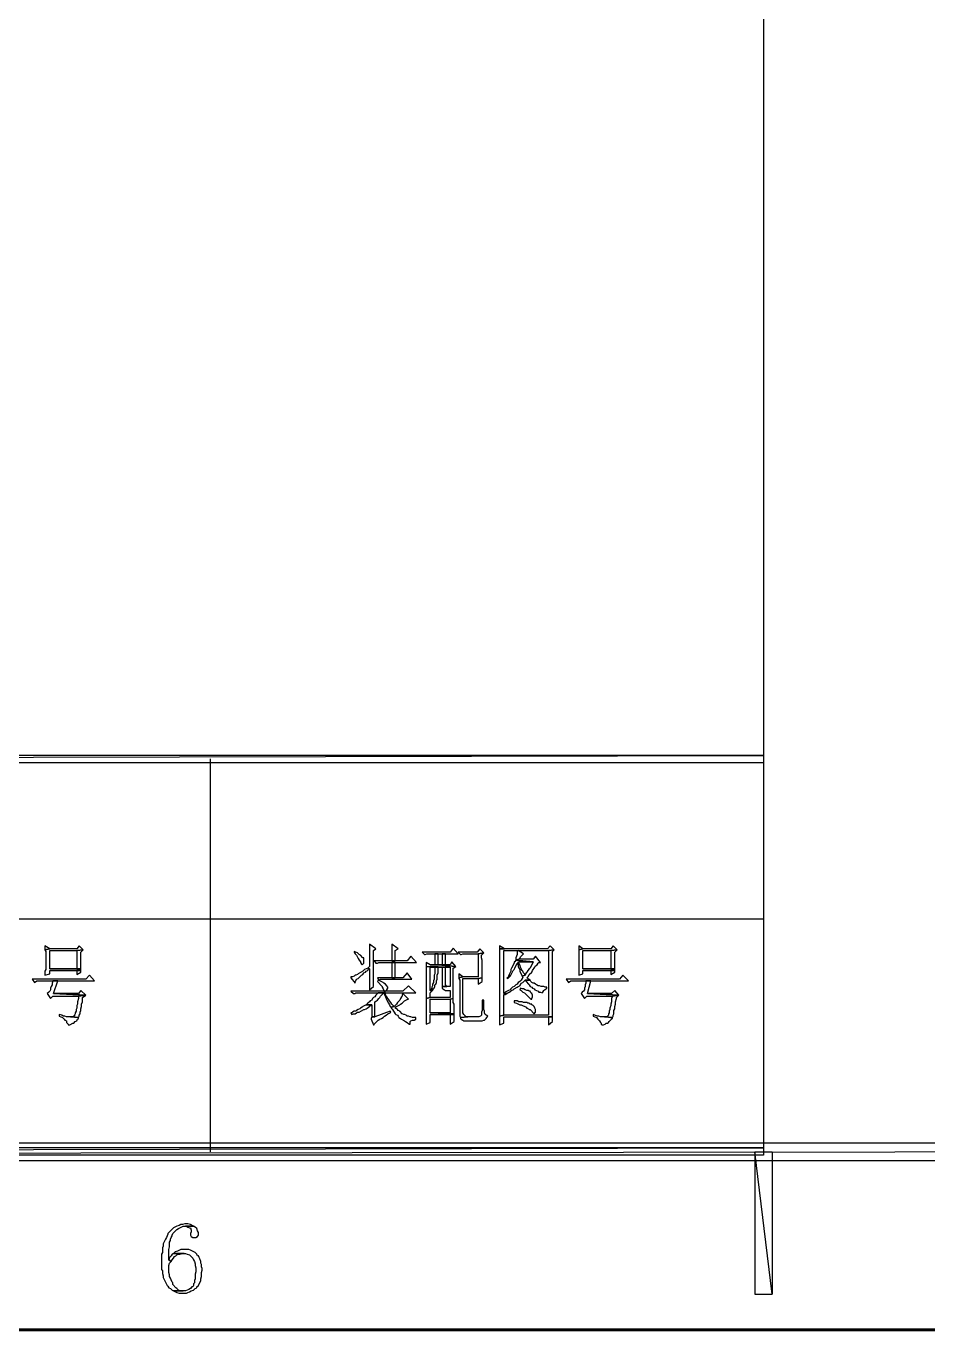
# Model space of a CAD drawing. Extents: x -15.4 to 0.8, y 0.3 to 11.8.
# Drawn here: x -8.188 to -7.247, y 0.567 to 1.928 of the extents above; entities that cross this region are included whole.
import ezdxf

# ---------------------------------------------------------------- set-up
doc = ezdxf.new("R2010")
doc.units = 0
doc.header["$MEASUREMENT"] = 0
doc.linetypes.add('AUSGEZOGEN', pattern=[0])
doc.layers.get('0').update_dxf_attribs({"linetype": 'AUSGEZOGEN'})

msp = doc.modelspace()

# ---------------------------------------------------------------- linework, layer by layer
for points in [[(-7.4188, 11.4361), (-7.4188, 0.7536)], [(-10.7679, 1.1669), (-10.7679, 1.1594), (-10.7679, 1.1594), (-7.4188, 1.1669), (-10.7679, 1.1669)], [(-10.7679, 1.1594), (-7.4188, 1.1669), (-7.4188, 1.1669), (-7.4188, 1.1594), (-10.7679, 1.1594)], [(-7.9954, 0.7536), (-7.9954, 1.1636)], [(-7.4188, 0.9961), (-10.7679, 0.9961)], [(-8.1679, 0.9686), (-8.1679, 0.9644), (-8.1679, 0.9644), (-8.1629, 0.9652), (-8.1679, 0.9686)], [(-8.1321, 0.9686), (-8.1346, 0.9652), (-8.1346, 0.9652), (-8.1629, 0.9652), (-8.1629, 0.9652), (-8.1679, 0.9644), (-8.1679, 0.9644), (-8.1671, 0.9627), (-8.1671, 0.9627), (-8.1671, 0.9436), (-8.1671, 0.9436), (-8.1679, 0.9419), (-8.1679, 0.9419), (-8.1679, 0.9377), (-8.1679, 0.9377), (-8.1629, 0.9394), (-8.1629, 0.9394), (-8.1629, 0.9427), (-8.1629, 0.9427), (-8.1304, 0.9427), (-8.1304, 0.9427), (-8.1304, 0.9444), (-8.1304, 0.9444), (-8.1629, 0.9444), (-8.1629, 0.9444), (-8.1629, 0.9636), (-8.1629, 0.9636), (-8.1346, 0.9636), (-8.1346, 0.9636), (-8.1279, 0.9644), (-8.1321, 0.9686)], [(-7.8296, 0.9702), (-7.8296, 0.9469), (-7.8296, 0.9469), (-7.8313, 0.9452), (-7.8313, 0.9452), (-7.8296, 0.9444), (-7.8296, 0.9444), (-7.8296, 0.9227), (-7.8296, 0.9227), (-7.8254, 0.9261), (-7.8254, 0.9261), (-7.8254, 0.9636), (-7.8254, 0.9636), (-7.8229, 0.9652), (-7.8296, 0.9702)], [(-7.8063, 0.9702), (-7.8063, 0.9527), (-7.8063, 0.9527), (-7.8029, 0.9527), (-7.8029, 0.9527), (-7.8029, 0.9636), (-7.8029, 0.9636), (-7.7996, 0.9652), (-7.8063, 0.9702)], [(-7.7421, 0.9661), (-7.7454, 0.9619), (-7.7454, 0.9619), (-7.7746, 0.9619), (-7.7746, 0.9619), (-7.7721, 0.9594), (-7.7721, 0.9594), (-7.7713, 0.9594), (-7.7713, 0.9594), (-7.7696, 0.9602), (-7.7696, 0.9602), (-7.7371, 0.9602), (-7.7421, 0.9661)], [(-7.6938, 0.9686), (-7.6938, 0.9652), (-7.6938, 0.9652), (-7.6888, 0.9652), (-7.6938, 0.9686)], [(-7.6413, 0.9686), (-7.6438, 0.9652), (-7.6438, 0.9652), (-7.6938, 0.9652), (-7.6938, 0.9652), (-7.6938, 0.8952), (-7.6938, 0.8952), (-7.6896, 0.8961), (-7.6896, 0.8961), (-7.6896, 0.9177), (-7.6896, 0.9177), (-7.6879, 0.9177), (-7.6879, 0.9177), (-7.6863, 0.9186), (-7.6863, 0.9186), (-7.6896, 0.9186), (-7.6896, 0.9186), (-7.6896, 0.9636), (-7.6896, 0.9636), (-7.6429, 0.9636), (-7.6429, 0.9636), (-7.6371, 0.9644), (-7.6413, 0.9686)], [(-7.6113, 0.9686), (-7.6113, 0.9644), (-7.6113, 0.9644), (-7.6071, 0.9652), (-7.6113, 0.9686)], [(-7.5754, 0.9686), (-7.5779, 0.9652), (-7.5779, 0.9652), (-7.6071, 0.9652), (-7.6071, 0.9652), (-7.6113, 0.9644), (-7.6113, 0.9644), (-7.6113, 0.9377), (-7.6113, 0.9377), (-7.6071, 0.9394), (-7.6071, 0.9394), (-7.6071, 0.9427), (-7.6071, 0.9427), (-7.5738, 0.9427), (-7.5738, 0.9427), (-7.5738, 0.9444), (-7.5738, 0.9444), (-7.6071, 0.9444), (-7.6071, 0.9444), (-7.6071, 0.9636), (-7.6071, 0.9636), (-7.5779, 0.9636), (-7.5779, 0.9636), (-7.5713, 0.9644), (-7.5754, 0.9686)], [(-8.1279, 0.9644), (-8.1346, 0.9636), (-8.1346, 0.9636), (-8.1346, 0.9444), (-8.1346, 0.9444), (-8.1629, 0.9444), (-8.1629, 0.9444), (-8.1304, 0.9444), (-8.1304, 0.9444), (-8.1304, 0.9619), (-8.1279, 0.9644)], [(-7.8454, 0.9627), (-7.8454, 0.9619), (-7.8454, 0.9619), (-7.8446, 0.9602), (-7.8446, 0.9602), (-7.8429, 0.9586), (-7.8429, 0.9586), (-7.8413, 0.9552), (-7.8413, 0.9552), (-7.8404, 0.9536), (-7.8404, 0.9536), (-7.8388, 0.9519), (-7.8388, 0.9519), (-7.8388, 0.9511), (-7.8388, 0.9511), (-7.8379, 0.9494), (-7.8379, 0.9494), (-7.8371, 0.9486), (-7.8371, 0.9486), (-7.8354, 0.9502), (-7.8354, 0.9502), (-7.8354, 0.9561), (-7.8354, 0.9561), (-7.8363, 0.9561), (-7.8363, 0.9561), (-7.8388, 0.9586), (-7.8388, 0.9586), (-7.8404, 0.9594), (-7.8404, 0.9594), (-7.8421, 0.9611), (-7.8421, 0.9611), (-7.8438, 0.9619), (-7.8454, 0.9627)], [(-7.7863, 0.9577), (-7.7904, 0.9527), (-7.7904, 0.9527), (-7.8246, 0.9527), (-7.8246, 0.9527), (-7.8229, 0.9502), (-7.8229, 0.9502), (-7.8213, 0.9502), (-7.8213, 0.9502), (-7.8196, 0.9511), (-7.8196, 0.9511), (-7.7804, 0.9511), (-7.7863, 0.9577)], [(-7.7579, 0.9602), (-7.7613, 0.9602), (-7.7613, 0.9602), (-7.7613, 0.9486), (-7.7613, 0.9486), (-7.7663, 0.9486), (-7.7663, 0.9486), (-7.7579, 0.9486), (-7.7579, 0.9602)], [(-7.7504, 0.9486), (-7.7504, 0.9602), (-7.7504, 0.9602), (-7.7538, 0.9602), (-7.7538, 0.9602), (-7.7538, 0.9486), (-7.7538, 0.9486), (-7.7504, 0.9486), (-7.7504, 0.9486)], [(-7.7146, 0.9652), (-7.7171, 0.9619), (-7.7171, 0.9619), (-7.7371, 0.9619), (-7.7371, 0.9619), (-7.7346, 0.9594), (-7.7346, 0.9594), (-7.7338, 0.9594), (-7.7338, 0.9594), (-7.7321, 0.9602), (-7.7321, 0.9602), (-7.7163, 0.9602), (-7.7163, 0.9602), (-7.7104, 0.9611), (-7.7146, 0.9652)], [(-7.7104, 0.9611), (-7.7163, 0.9602), (-7.7163, 0.9602), (-7.7163, 0.9361), (-7.7163, 0.9361), (-7.7321, 0.9361), (-7.7321, 0.9361), (-7.7363, 0.9352), (-7.7363, 0.9352), (-7.7363, 0.9344), (-7.7363, 0.9344), (-7.7354, 0.9327), (-7.7354, 0.9327), (-7.7354, 0.8952), (-7.7354, 0.8952), (-7.7346, 0.8936), (-7.7346, 0.8936), (-7.7271, 0.8944), (-7.7271, 0.8944), (-7.7288, 0.8944), (-7.7288, 0.8944), (-7.7313, 0.8969), (-7.7313, 0.8969), (-7.7321, 0.8986), (-7.7321, 0.8986), (-7.7321, 0.9344), (-7.7321, 0.9344), (-7.7163, 0.9344), (-7.7163, 0.9344), (-7.7121, 0.9352), (-7.7121, 0.9352), (-7.7121, 0.9536), (-7.7121, 0.9536), (-7.7129, 0.9561), (-7.7129, 0.9561), (-7.7129, 0.9586), (-7.7104, 0.9611)], [(-7.6371, 0.9644), (-7.6429, 0.9636), (-7.6429, 0.9636), (-7.6429, 0.8961), (-7.6429, 0.8961), (-7.6896, 0.8961), (-7.6896, 0.8961), (-7.6938, 0.8952), (-7.6938, 0.8952), (-7.6938, 0.8861), (-7.6938, 0.8861), (-7.6896, 0.8877), (-7.6896, 0.8877), (-7.6896, 0.8944), (-7.6896, 0.8944), (-7.6388, 0.8944), (-7.6388, 0.8944), (-7.6388, 0.9627), (-7.6371, 0.9644)], [(-7.6563, 0.9577), (-7.6588, 0.9544), (-7.6588, 0.9544), (-7.6738, 0.9544), (-7.6738, 0.9544), (-7.6771, 0.9536), (-7.6771, 0.9536), (-7.6588, 0.9519), (-7.6588, 0.9519), (-7.6621, 0.9452), (-7.6621, 0.9452), (-7.6629, 0.9444), (-7.6629, 0.9444), (-7.6646, 0.9427), (-7.6646, 0.9427), (-7.6654, 0.9411), (-7.6654, 0.9411), (-7.6663, 0.9402), (-7.6663, 0.9402), (-7.6671, 0.9386), (-7.6671, 0.9386), (-7.6671, 0.9377), (-7.6671, 0.9377), (-7.6704, 0.9369), (-7.6704, 0.9369), (-7.6696, 0.9352), (-7.6696, 0.9352), (-7.6704, 0.9344), (-7.6704, 0.9344), (-7.6713, 0.9327), (-7.6713, 0.9327), (-7.6729, 0.9311), (-7.6729, 0.9311), (-7.6746, 0.9302), (-7.6746, 0.9302), (-7.6754, 0.9286), (-7.6754, 0.9286), (-7.6771, 0.9277), (-7.6771, 0.9277), (-7.6788, 0.9261), (-7.6788, 0.9261), (-7.6804, 0.9252), (-7.6804, 0.9252), (-7.6821, 0.9236), (-7.6821, 0.9236), (-7.6829, 0.9227), (-7.6829, 0.9227), (-7.6846, 0.9219), (-7.6846, 0.9219), (-7.6879, 0.9202), (-7.6879, 0.9202), (-7.6896, 0.9186), (-7.6896, 0.9186), (-7.6863, 0.9186), (-7.6863, 0.9186), (-7.6854, 0.9194), (-7.6854, 0.9194), (-7.6838, 0.9202), (-7.6838, 0.9202), (-7.6821, 0.9211), (-7.6821, 0.9211), (-7.6813, 0.9219), (-7.6813, 0.9219), (-7.6796, 0.9227), (-7.6796, 0.9227), (-7.6788, 0.9236), (-7.6788, 0.9236), (-7.6754, 0.9252), (-7.6754, 0.9252), (-7.6746, 0.9261), (-7.6746, 0.9261), (-7.6729, 0.9269), (-7.6729, 0.9269), (-7.6721, 0.9277), (-7.6721, 0.9277), (-7.6713, 0.9294), (-7.6713, 0.9294), (-7.6696, 0.9302), (-7.6696, 0.9302), (-7.6671, 0.9327), (-7.6671, 0.9327), (-7.6621, 0.9327), (-7.6621, 0.9327), (-7.6638, 0.9336), (-7.6638, 0.9336), (-7.6646, 0.9344), (-7.6646, 0.9344), (-7.6654, 0.9352), (-7.6654, 0.9352), (-7.6638, 0.9369), (-7.6638, 0.9369), (-7.6629, 0.9386), (-7.6629, 0.9386), (-7.6604, 0.9411), (-7.6604, 0.9411), (-7.6596, 0.9427), (-7.6596, 0.9427), (-7.6588, 0.9436), (-7.6588, 0.9436), (-7.6579, 0.9452), (-7.6579, 0.9452), (-7.6571, 0.9461), (-7.6571, 0.9461), (-7.6563, 0.9477), (-7.6563, 0.9477), (-7.6546, 0.9486), (-7.6546, 0.9486), (-7.6538, 0.9502), (-7.6538, 0.9502), (-7.6529, 0.9511), (-7.6529, 0.9511), (-7.6513, 0.9511), (-7.6563, 0.9577)], [(-7.6771, 0.9536), (-7.6779, 0.9519), (-7.6779, 0.9519), (-7.6788, 0.9519), (-7.6788, 0.9519), (-7.6788, 0.9502), (-7.6788, 0.9502), (-7.6813, 0.9452), (-7.6813, 0.9452), (-7.6821, 0.9436), (-7.6821, 0.9436), (-7.6821, 0.9419), (-7.6821, 0.9419), (-7.6838, 0.9386), (-7.6838, 0.9386), (-7.6846, 0.9369), (-7.6846, 0.9369), (-7.6854, 0.9352), (-7.6854, 0.9352), (-7.6863, 0.9352), (-7.6863, 0.9352), (-7.6854, 0.9344), (-7.6854, 0.9344), (-7.6846, 0.9352), (-7.6846, 0.9352), (-7.6829, 0.9369), (-7.6829, 0.9369), (-7.6821, 0.9377), (-7.6821, 0.9377), (-7.6796, 0.9427), (-7.6796, 0.9427), (-7.6788, 0.9436), (-7.6788, 0.9436), (-7.6779, 0.9452), (-7.6779, 0.9452), (-7.6754, 0.9502), (-7.6754, 0.9502), (-7.6738, 0.9502), (-7.6738, 0.9502), (-7.6746, 0.9519), (-7.6746, 0.9519), (-7.6588, 0.9519), (-7.6771, 0.9536)], [(-7.6746, 0.9636), (-7.6754, 0.9627), (-7.6754, 0.9627), (-7.6754, 0.9594), (-7.6754, 0.9594), (-7.6771, 0.9561), (-7.6771, 0.9561), (-7.6771, 0.9536), (-7.6771, 0.9536), (-7.6738, 0.9544), (-7.6738, 0.9544), (-7.6729, 0.9552), (-7.6729, 0.9552), (-7.6721, 0.9569), (-7.6721, 0.9569), (-7.6688, 0.9602), (-7.6746, 0.9636)], [(-7.5713, 0.9644), (-7.5779, 0.9636), (-7.5779, 0.9636), (-7.5779, 0.9444), (-7.5779, 0.9444), (-7.6071, 0.9444), (-7.6071, 0.9444), (-7.5738, 0.9444), (-7.5738, 0.9444), (-7.5738, 0.9619), (-7.5713, 0.9644)], [(-8.1304, 0.9427), (-8.1346, 0.9427), (-8.1346, 0.9427), (-8.1346, 0.9386), (-8.1346, 0.9386), (-8.1304, 0.9411), (-8.1304, 0.9411), (-8.1304, 0.9419), (-8.1304, 0.9427)], [(-7.8313, 0.9452), (-7.8329, 0.9444), (-7.8329, 0.9444), (-7.8346, 0.9436), (-7.8346, 0.9436), (-7.8363, 0.9419), (-7.8363, 0.9419), (-7.8413, 0.9394), (-7.8413, 0.9394), (-7.8421, 0.9386), (-7.8421, 0.9386), (-7.8438, 0.9377), (-7.8438, 0.9377), (-7.8446, 0.9377), (-7.8446, 0.9377), (-7.8454, 0.9369), (-7.8454, 0.9369), (-7.8471, 0.9361), (-7.8471, 0.9361), (-7.8488, 0.9361), (-7.8488, 0.9361), (-7.8488, 0.9352), (-7.8488, 0.9352), (-7.8446, 0.9294), (-7.8446, 0.9294), (-7.8446, 0.9311), (-7.8446, 0.9311), (-7.8438, 0.9319), (-7.8438, 0.9319), (-7.8429, 0.9336), (-7.8429, 0.9336), (-7.8413, 0.9344), (-7.8413, 0.9344), (-7.8379, 0.9377), (-7.8379, 0.9377), (-7.8363, 0.9386), (-7.8363, 0.9386), (-7.8354, 0.9402), (-7.8354, 0.9402), (-7.8338, 0.9411), (-7.8338, 0.9411), (-7.8329, 0.9419), (-7.8329, 0.9419), (-7.8313, 0.9427), (-7.8313, 0.9427), (-7.8304, 0.9444), (-7.8304, 0.9444), (-7.8296, 0.9444), (-7.8313, 0.9452)], [(-7.7904, 0.9402), (-7.7946, 0.9352), (-7.7946, 0.9352), (-7.8213, 0.9352), (-7.8213, 0.9352), (-7.8196, 0.9327), (-7.8196, 0.9327), (-7.8179, 0.9336), (-7.8179, 0.9336), (-7.7854, 0.9336), (-7.7904, 0.9402)], [(-7.8029, 0.9352), (-7.8029, 0.9511), (-7.8029, 0.9511), (-7.8063, 0.9511), (-7.8063, 0.9511), (-7.8063, 0.9352), (-7.8063, 0.9352), (-7.8029, 0.9352), (-7.8029, 0.9352)], [(-7.7704, 0.9511), (-7.7704, 0.9469), (-7.7704, 0.9469), (-7.7454, 0.9461), (-7.7454, 0.9461), (-7.7454, 0.9261), (-7.7454, 0.9261), (-7.7538, 0.9261), (-7.7538, 0.9261), (-7.7538, 0.9244), (-7.7538, 0.9244), (-7.7529, 0.9236), (-7.7529, 0.9236), (-7.7513, 0.9227), (-7.7513, 0.9227), (-7.7504, 0.9219), (-7.7504, 0.9219), (-7.7454, 0.9219), (-7.7454, 0.9219), (-7.7454, 0.9144), (-7.7454, 0.9144), (-7.7663, 0.9144), (-7.7663, 0.9144), (-7.7704, 0.9136), (-7.7704, 0.9136), (-7.7704, 0.8869), (-7.7704, 0.8869), (-7.7663, 0.8886), (-7.7663, 0.8886), (-7.7663, 0.8969), (-7.7663, 0.8969), (-7.7413, 0.8969), (-7.7413, 0.8969), (-7.7413, 0.8977), (-7.7413, 0.8977), (-7.7663, 0.8986), (-7.7663, 0.8986), (-7.7663, 0.9127), (-7.7663, 0.9127), (-7.7454, 0.9127), (-7.7454, 0.9127), (-7.7421, 0.9136), (-7.7421, 0.9136), (-7.7421, 0.9452), (-7.7421, 0.9452), (-7.7396, 0.9469), (-7.7396, 0.9469), (-7.7579, 0.9486), (-7.7579, 0.9486), (-7.7663, 0.9486), (-7.7704, 0.9511)], [(-7.7704, 0.9469), (-7.7704, 0.9136), (-7.7704, 0.9136), (-7.7663, 0.9144), (-7.7663, 0.9144), (-7.7663, 0.9194), (-7.7663, 0.9194), (-7.7646, 0.9211), (-7.7646, 0.9211), (-7.7663, 0.9219), (-7.7663, 0.9219), (-7.7663, 0.9461), (-7.7663, 0.9461), (-7.7454, 0.9461), (-7.7704, 0.9469)], [(-7.7579, 0.9461), (-7.7613, 0.9461), (-7.7613, 0.9461), (-7.7613, 0.9394), (-7.7613, 0.9394), (-7.7621, 0.9377), (-7.7621, 0.9377), (-7.7621, 0.9336), (-7.7621, 0.9336), (-7.7629, 0.9319), (-7.7629, 0.9319), (-7.7629, 0.9302), (-7.7629, 0.9302), (-7.7638, 0.9286), (-7.7638, 0.9286), (-7.7638, 0.9269), (-7.7638, 0.9269), (-7.7646, 0.9252), (-7.7646, 0.9252), (-7.7646, 0.9244), (-7.7646, 0.9244), (-7.7654, 0.9227), (-7.7654, 0.9227), (-7.7663, 0.9219), (-7.7663, 0.9219), (-7.7646, 0.9211), (-7.7646, 0.9211), (-7.7638, 0.9219), (-7.7638, 0.9219), (-7.7629, 0.9236), (-7.7629, 0.9236), (-7.7621, 0.9244), (-7.7621, 0.9244), (-7.7613, 0.9261), (-7.7613, 0.9261), (-7.7613, 0.9277), (-7.7613, 0.9277), (-7.7604, 0.9286), (-7.7604, 0.9286), (-7.7596, 0.9302), (-7.7596, 0.9302), (-7.7596, 0.9319), (-7.7596, 0.9319), (-7.7588, 0.9336), (-7.7588, 0.9336), (-7.7588, 0.9377), (-7.7588, 0.9377), (-7.7579, 0.9402), (-7.7579, 0.9402), (-7.7579, 0.9444), (-7.7579, 0.9461)], [(-7.7438, 0.9519), (-7.7454, 0.9486), (-7.7454, 0.9486), (-7.7579, 0.9486), (-7.7579, 0.9486), (-7.7396, 0.9469), (-7.7438, 0.9519)], [(-7.7504, 0.9461), (-7.7538, 0.9461), (-7.7538, 0.9461), (-7.7538, 0.9261), (-7.7538, 0.9261), (-7.7488, 0.9261), (-7.7488, 0.9261), (-7.7504, 0.9277), (-7.7504, 0.9277), (-7.7504, 0.9294), (-7.7504, 0.9461)], [(-7.7363, 0.9394), (-7.7363, 0.9352), (-7.7363, 0.9352), (-7.7321, 0.9361), (-7.7363, 0.9394)], [(-7.6738, 0.9502), (-7.6754, 0.9502), (-7.6754, 0.9502), (-7.6746, 0.9486), (-7.6746, 0.9486), (-7.6746, 0.9469), (-7.6746, 0.9469), (-7.6738, 0.9452), (-7.6738, 0.9452), (-7.6729, 0.9436), (-7.6729, 0.9436), (-7.6729, 0.9419), (-7.6729, 0.9419), (-7.6704, 0.9369), (-7.6704, 0.9369), (-7.6671, 0.9377), (-7.6671, 0.9377), (-7.6679, 0.9394), (-7.6679, 0.9394), (-7.6688, 0.9402), (-7.6688, 0.9402), (-7.6696, 0.9419), (-7.6696, 0.9419), (-7.6704, 0.9427), (-7.6704, 0.9427), (-7.6713, 0.9444), (-7.6713, 0.9444), (-7.6721, 0.9461), (-7.6721, 0.9461), (-7.6729, 0.9486), (-7.6738, 0.9502)], [(-7.5738, 0.9427), (-7.5779, 0.9427), (-7.5779, 0.9427), (-7.5779, 0.9386), (-7.5779, 0.9386), (-7.5738, 0.9411), (-7.5738, 0.9411), (-7.5738, 0.9419), (-7.5738, 0.9427)], [(-8.1213, 0.9377), (-8.1254, 0.9336), (-8.1254, 0.9336), (-8.1813, 0.9336), (-8.1813, 0.9336), (-8.1788, 0.9302), (-8.1788, 0.9302), (-8.1763, 0.9319), (-8.1763, 0.9319), (-8.1163, 0.9319), (-8.1213, 0.9377)], [(-8.1546, 0.9319), (-8.1596, 0.9319), (-8.1596, 0.9319), (-8.1604, 0.9294), (-8.1604, 0.9294), (-8.1604, 0.9277), (-8.1604, 0.9277), (-8.1613, 0.9261), (-8.1613, 0.9261), (-8.1621, 0.9244), (-8.1621, 0.9244), (-8.1621, 0.9227), (-8.1621, 0.9227), (-8.1629, 0.9211), (-8.1629, 0.9211), (-8.1638, 0.9202), (-8.1638, 0.9202), (-8.1654, 0.9186), (-8.1654, 0.9186), (-8.1621, 0.9136), (-8.1621, 0.9136), (-8.1596, 0.9161), (-8.1596, 0.9161), (-8.1329, 0.9161), (-8.1329, 0.9161), (-8.1254, 0.9169), (-8.1254, 0.9169), (-8.1588, 0.9186), (-8.1546, 0.9319)], [(-7.7888, 0.9269), (-7.7946, 0.9211), (-7.7946, 0.9211), (-7.8488, 0.9211), (-7.8488, 0.9211), (-7.8463, 0.9186), (-7.8463, 0.9186), (-7.8446, 0.9186), (-7.8446, 0.9186), (-7.8438, 0.9194), (-7.8438, 0.9194), (-7.7813, 0.9194), (-7.7888, 0.9269)], [(-7.8204, 0.9327), (-7.8213, 0.9311), (-7.8213, 0.9311), (-7.8163, 0.9261), (-7.8163, 0.9261), (-7.8163, 0.9252), (-7.8163, 0.9252), (-7.8154, 0.9236), (-7.8154, 0.9236), (-7.8146, 0.9219), (-7.8146, 0.9219), (-7.8146, 0.9211), (-7.8146, 0.9211), (-7.8129, 0.9211), (-7.8129, 0.9211), (-7.8113, 0.9227), (-7.8113, 0.9227), (-7.8104, 0.9244), (-7.8104, 0.9244), (-7.8104, 0.9252), (-7.8104, 0.9252), (-7.8113, 0.9269), (-7.8113, 0.9269), (-7.8129, 0.9286), (-7.8129, 0.9286), (-7.8146, 0.9294), (-7.8146, 0.9294), (-7.8154, 0.9302), (-7.8154, 0.9302), (-7.8188, 0.9319), (-7.8204, 0.9327)], [(-7.7121, 0.9352), (-7.7163, 0.9344), (-7.7163, 0.9344), (-7.7163, 0.9286), (-7.7163, 0.9286), (-7.7121, 0.9311), (-7.7121, 0.9311), (-7.7121, 0.9336), (-7.7121, 0.9352)], [(-7.6621, 0.9327), (-7.6671, 0.9327), (-7.6671, 0.9327), (-7.6663, 0.9311), (-7.6663, 0.9311), (-7.6638, 0.9286), (-7.6638, 0.9286), (-7.6629, 0.9277), (-7.6629, 0.9277), (-7.6621, 0.9261), (-7.6621, 0.9261), (-7.6604, 0.9252), (-7.6604, 0.9252), (-7.6596, 0.9244), (-7.6596, 0.9244), (-7.6579, 0.9236), (-7.6579, 0.9236), (-7.6571, 0.9227), (-7.6571, 0.9227), (-7.6538, 0.9211), (-7.6538, 0.9211), (-7.6529, 0.9202), (-7.6529, 0.9202), (-7.6513, 0.9202), (-7.6513, 0.9202), (-7.6496, 0.9194), (-7.6496, 0.9194), (-7.6488, 0.9202), (-7.6488, 0.9202), (-7.6479, 0.9219), (-7.6479, 0.9219), (-7.6471, 0.9227), (-7.6471, 0.9227), (-7.6454, 0.9236), (-7.6454, 0.9236), (-7.6446, 0.9244), (-7.6446, 0.9244), (-7.6446, 0.9252), (-7.6446, 0.9252), (-7.6463, 0.9252), (-7.6463, 0.9252), (-7.6479, 0.9261), (-7.6479, 0.9261), (-7.6504, 0.9261), (-7.6504, 0.9261), (-7.6521, 0.9269), (-7.6521, 0.9269), (-7.6538, 0.9269), (-7.6538, 0.9269), (-7.6554, 0.9277), (-7.6554, 0.9277), (-7.6563, 0.9286), (-7.6563, 0.9286), (-7.6579, 0.9294), (-7.6579, 0.9294), (-7.6588, 0.9294), (-7.6588, 0.9294), (-7.6604, 0.9302), (-7.6604, 0.9302), (-7.6613, 0.9311), (-7.6621, 0.9327)], [(-7.5654, 0.9377), (-7.5688, 0.9336), (-7.5688, 0.9336), (-7.6246, 0.9336), (-7.6246, 0.9336), (-7.6221, 0.9302), (-7.6221, 0.9302), (-7.6196, 0.9319), (-7.6196, 0.9319), (-7.5596, 0.9319), (-7.5654, 0.9377)], [(-7.5988, 0.9319), (-7.6038, 0.9319), (-7.6038, 0.9319), (-7.6038, 0.9294), (-7.6038, 0.9294), (-7.6046, 0.9277), (-7.6046, 0.9277), (-7.6046, 0.9261), (-7.6046, 0.9261), (-7.6054, 0.9244), (-7.6054, 0.9244), (-7.6054, 0.9227), (-7.6054, 0.9227), (-7.6063, 0.9211), (-7.6063, 0.9211), (-7.6079, 0.9202), (-7.6079, 0.9202), (-7.6088, 0.9186), (-7.6088, 0.9186), (-7.6054, 0.9136), (-7.6054, 0.9136), (-7.6029, 0.9161), (-7.6029, 0.9161), (-7.5763, 0.9161), (-7.5763, 0.9161), (-7.5696, 0.9169), (-7.5696, 0.9169), (-7.6021, 0.9186), (-7.5988, 0.9319)], [(-8.1304, 0.9219), (-8.1329, 0.9186), (-8.1329, 0.9186), (-8.1588, 0.9186), (-8.1588, 0.9186), (-8.1254, 0.9169), (-8.1304, 0.9219)], [(-8.1254, 0.9169), (-8.1329, 0.9161), (-8.1329, 0.9161), (-8.1329, 0.9136), (-8.1329, 0.9136), (-8.1338, 0.9102), (-8.1338, 0.9102), (-8.1338, 0.9077), (-8.1338, 0.9077), (-8.1346, 0.9061), (-8.1346, 0.9061), (-8.1346, 0.9036), (-8.1346, 0.9036), (-8.1354, 0.9019), (-8.1354, 0.9019), (-8.1354, 0.9002), (-8.1354, 0.9002), (-8.1363, 0.8986), (-8.1363, 0.8986), (-8.1363, 0.8977), (-8.1363, 0.8977), (-8.1371, 0.8961), (-8.1371, 0.8961), (-8.1371, 0.8952), (-8.1371, 0.8952), (-8.1379, 0.8952), (-8.1379, 0.8952), (-8.1388, 0.8944), (-8.1388, 0.8944), (-8.1413, 0.8944), (-8.1413, 0.8944), (-8.1329, 0.8936), (-8.1329, 0.8936), (-8.1321, 0.8952), (-8.1321, 0.8952), (-8.1321, 0.8961), (-8.1321, 0.8961), (-8.1313, 0.8977), (-8.1313, 0.8977), (-8.1313, 0.8994), (-8.1313, 0.8994), (-8.1304, 0.9011), (-8.1304, 0.9011), (-8.1304, 0.9027), (-8.1304, 0.9027), (-8.1296, 0.9052), (-8.1296, 0.9052), (-8.1296, 0.9077), (-8.1296, 0.9077), (-8.1288, 0.9102), (-8.1288, 0.9102), (-8.1288, 0.9144), (-8.1254, 0.9169)], [(-7.8204, 0.9194), (-7.8229, 0.9169), (-7.8229, 0.9169), (-7.8238, 0.9152), (-7.8238, 0.9152), (-7.8254, 0.9144), (-7.8254, 0.9144), (-7.8263, 0.9136), (-7.8263, 0.9136), (-7.8271, 0.9119), (-7.8271, 0.9119), (-7.8288, 0.9111), (-7.8288, 0.9111), (-7.8296, 0.9102), (-7.8296, 0.9102), (-7.8313, 0.9086), (-7.8313, 0.9086), (-7.8329, 0.9069), (-7.8329, 0.9069), (-7.8271, 0.9069), (-7.8271, 0.9069), (-7.8271, 0.8944), (-7.8271, 0.8944), (-7.8238, 0.8944), (-7.8238, 0.8944), (-7.8238, 0.9102), (-7.8238, 0.9102), (-7.8221, 0.9111), (-7.8221, 0.9111), (-7.8213, 0.9119), (-7.8213, 0.9119), (-7.8196, 0.9136), (-7.8196, 0.9136), (-7.8188, 0.9144), (-7.8188, 0.9144), (-7.8179, 0.9161), (-7.8179, 0.9161), (-7.8146, 0.9194), (-7.8204, 0.9194)], [(-7.8129, 0.9194), (-7.8204, 0.9194), (-7.8204, 0.9194), (-7.8146, 0.9194), (-7.8146, 0.9194), (-7.8138, 0.9177), (-7.8138, 0.9177), (-7.8129, 0.9152), (-7.8129, 0.9152), (-7.8121, 0.9136), (-7.8121, 0.9136), (-7.8113, 0.9119), (-7.8113, 0.9119), (-7.8096, 0.9086), (-7.8096, 0.9086), (-7.8088, 0.9069), (-7.8088, 0.9069), (-7.8079, 0.9052), (-7.8079, 0.9052), (-7.8071, 0.9044), (-7.8071, 0.9044), (-7.8038, 0.9052), (-7.8038, 0.9052), (-7.8063, 0.9077), (-7.8063, 0.9077), (-7.8071, 0.9094), (-7.8071, 0.9094), (-7.8088, 0.9111), (-7.8088, 0.9111), (-7.8096, 0.9127), (-7.8096, 0.9127), (-7.8104, 0.9136), (-7.8104, 0.9136), (-7.8113, 0.9152), (-7.8113, 0.9152), (-7.8121, 0.9161), (-7.8121, 0.9161), (-7.8129, 0.9177), (-7.8129, 0.9177), (-7.8129, 0.9194), (-7.8129, 0.9194)], [(-7.7946, 0.9186), (-7.7954, 0.9169), (-7.7954, 0.9169), (-7.7954, 0.9161), (-7.7954, 0.9161), (-7.7963, 0.9152), (-7.7963, 0.9152), (-7.7971, 0.9136), (-7.7971, 0.9136), (-7.7979, 0.9119), (-7.7979, 0.9119), (-7.8004, 0.9094), (-7.8004, 0.9094), (-7.8013, 0.9077), (-7.8013, 0.9077), (-7.8038, 0.9052), (-7.8038, 0.9052), (-7.8071, 0.9044), (-7.8071, 0.9044), (-7.8063, 0.9027), (-7.8063, 0.9027), (-7.8054, 0.9019), (-7.8054, 0.9019), (-7.8046, 0.9002), (-7.8046, 0.9002), (-7.8038, 0.8994), (-7.8038, 0.8994), (-7.8029, 0.8977), (-7.8029, 0.8977), (-7.8021, 0.8969), (-7.8021, 0.8969), (-7.8004, 0.8961), (-7.8004, 0.8961), (-7.7996, 0.8952), (-7.7996, 0.8952), (-7.7988, 0.8936), (-7.7988, 0.8936), (-7.7971, 0.8927), (-7.7971, 0.8927), (-7.7963, 0.8919), (-7.7963, 0.8919), (-7.7929, 0.8902), (-7.7929, 0.8902), (-7.7921, 0.8894), (-7.7921, 0.8894), (-7.7904, 0.8886), (-7.7904, 0.8886), (-7.7896, 0.8877), (-7.7896, 0.8877), (-7.7879, 0.8869), (-7.7879, 0.8869), (-7.7871, 0.8869), (-7.7871, 0.8869), (-7.7871, 0.8894), (-7.7871, 0.8894), (-7.7863, 0.8902), (-7.7863, 0.8902), (-7.7846, 0.8911), (-7.7846, 0.8911), (-7.7829, 0.8911), (-7.7829, 0.8911), (-7.7813, 0.8919), (-7.7813, 0.8919), (-7.7813, 0.8936), (-7.7813, 0.8936), (-7.7846, 0.8936), (-7.7846, 0.8936), (-7.7863, 0.8944), (-7.7863, 0.8944), (-7.7871, 0.8944), (-7.7871, 0.8944), (-7.7888, 0.8952), (-7.7888, 0.8952), (-7.7904, 0.8952), (-7.7904, 0.8952), (-7.7913, 0.8961), (-7.7913, 0.8961), (-7.7929, 0.8969), (-7.7929, 0.8969), (-7.7938, 0.8969), (-7.7938, 0.8969), (-7.7954, 0.8977), (-7.7954, 0.8977), (-7.7979, 0.9002), (-7.7979, 0.9002), (-7.7996, 0.9011), (-7.7996, 0.9011), (-7.8004, 0.9019), (-7.8004, 0.9019), (-7.8013, 0.9027), (-7.8013, 0.9027), (-7.8029, 0.9036), (-7.8029, 0.9036), (-7.8013, 0.9052), (-7.8013, 0.9052), (-7.7979, 0.9069), (-7.7979, 0.9069), (-7.7971, 0.9077), (-7.7971, 0.9077), (-7.7954, 0.9086), (-7.7954, 0.9086), (-7.7929, 0.9111), (-7.7929, 0.9111), (-7.7896, 0.9127), (-7.7896, 0.9127), (-7.7888, 0.9127), (-7.7946, 0.9186)], [(-7.7421, 0.9136), (-7.7454, 0.9127), (-7.7454, 0.9127), (-7.7454, 0.8986), (-7.7454, 0.8986), (-7.7663, 0.8986), (-7.7663, 0.8986), (-7.7413, 0.8977), (-7.7413, 0.8977), (-7.7413, 0.9077), (-7.7413, 0.9077), (-7.7421, 0.9094), (-7.7421, 0.9094), (-7.7421, 0.9111), (-7.7421, 0.9136)], [(-7.7104, 0.9119), (-7.7121, 0.9119), (-7.7121, 0.9119), (-7.7121, 0.9011), (-7.7121, 0.9011), (-7.7129, 0.8994), (-7.7129, 0.8994), (-7.7129, 0.8961), (-7.7129, 0.8961), (-7.7138, 0.8952), (-7.7138, 0.8952), (-7.7154, 0.8944), (-7.7154, 0.8944), (-7.7271, 0.8944), (-7.7271, 0.8944), (-7.7346, 0.8936), (-7.7346, 0.8936), (-7.7346, 0.8927), (-7.7346, 0.8927), (-7.7338, 0.8919), (-7.7338, 0.8919), (-7.7321, 0.8911), (-7.7321, 0.8911), (-7.7313, 0.8902), (-7.7313, 0.8902), (-7.7121, 0.8902), (-7.7121, 0.8902), (-7.7104, 0.8911), (-7.7104, 0.8911), (-7.7096, 0.8911), (-7.7096, 0.8911), (-7.7079, 0.8927), (-7.7079, 0.8927), (-7.7071, 0.8936), (-7.7071, 0.8936), (-7.7063, 0.8952), (-7.7063, 0.8952), (-7.7079, 0.8961), (-7.7079, 0.8961), (-7.7088, 0.8969), (-7.7088, 0.8969), (-7.7096, 0.8986), (-7.7096, 0.8986), (-7.7096, 0.9002), (-7.7096, 0.9002), (-7.7104, 0.9019), (-7.7104, 0.9019), (-7.7104, 0.9111), (-7.7104, 0.9119)], [(-7.6721, 0.9244), (-7.6729, 0.9227), (-7.6729, 0.9227), (-7.6713, 0.9219), (-7.6713, 0.9219), (-7.6696, 0.9202), (-7.6696, 0.9202), (-7.6679, 0.9194), (-7.6679, 0.9194), (-7.6638, 0.9152), (-7.6638, 0.9152), (-7.6629, 0.9144), (-7.6629, 0.9144), (-7.6613, 0.9127), (-7.6613, 0.9127), (-7.6604, 0.9127), (-7.6604, 0.9127), (-7.6604, 0.9136), (-7.6604, 0.9136), (-7.6596, 0.9152), (-7.6596, 0.9152), (-7.6596, 0.9169), (-7.6596, 0.9169), (-7.6604, 0.9186), (-7.6604, 0.9186), (-7.6613, 0.9194), (-7.6613, 0.9194), (-7.6621, 0.9211), (-7.6621, 0.9211), (-7.6629, 0.9211), (-7.6629, 0.9211), (-7.6638, 0.9219), (-7.6638, 0.9219), (-7.6654, 0.9219), (-7.6654, 0.9219), (-7.6671, 0.9227), (-7.6671, 0.9227), (-7.6688, 0.9236), (-7.6688, 0.9236), (-7.6704, 0.9236), (-7.6704, 0.9236), (-7.6721, 0.9244), (-7.6721, 0.9244)], [(-7.5738, 0.9219), (-7.5771, 0.9186), (-7.5771, 0.9186), (-7.6021, 0.9186), (-7.6021, 0.9186), (-7.5696, 0.9169), (-7.5738, 0.9219)], [(-7.5696, 0.9169), (-7.5763, 0.9161), (-7.5763, 0.9161), (-7.5771, 0.9136), (-7.5771, 0.9136), (-7.5771, 0.9102), (-7.5771, 0.9102), (-7.5779, 0.9077), (-7.5779, 0.9077), (-7.5779, 0.9061), (-7.5779, 0.9061), (-7.5788, 0.9036), (-7.5788, 0.9036), (-7.5788, 0.9019), (-7.5788, 0.9019), (-7.5796, 0.9002), (-7.5796, 0.9002), (-7.5796, 0.8986), (-7.5796, 0.8986), (-7.5804, 0.8977), (-7.5804, 0.8977), (-7.5804, 0.8961), (-7.5804, 0.8961), (-7.5821, 0.8944), (-7.5821, 0.8944), (-7.5846, 0.8944), (-7.5846, 0.8944), (-7.5763, 0.8936), (-7.5763, 0.8936), (-7.5754, 0.8952), (-7.5754, 0.8952), (-7.5754, 0.8961), (-7.5754, 0.8961), (-7.5746, 0.8977), (-7.5746, 0.8977), (-7.5746, 0.9011), (-7.5746, 0.9011), (-7.5738, 0.9027), (-7.5738, 0.9027), (-7.5738, 0.9052), (-7.5738, 0.9052), (-7.5729, 0.9077), (-7.5729, 0.9077), (-7.5729, 0.9102), (-7.5729, 0.9102), (-7.5721, 0.9136), (-7.5721, 0.9136), (-7.5721, 0.9144), (-7.5696, 0.9169)], [(-7.8329, 0.9069), (-7.8363, 0.9052), (-7.8363, 0.9052), (-7.8371, 0.9044), (-7.8371, 0.9044), (-7.8388, 0.9036), (-7.8388, 0.9036), (-7.8396, 0.9027), (-7.8396, 0.9027), (-7.8413, 0.9019), (-7.8413, 0.9019), (-7.8429, 0.9011), (-7.8429, 0.9011), (-7.8438, 0.9002), (-7.8438, 0.9002), (-7.8454, 0.9002), (-7.8454, 0.9002), (-7.8471, 0.8994), (-7.8471, 0.8994), (-7.8479, 0.8986), (-7.8479, 0.8986), (-7.8488, 0.8986), (-7.8488, 0.8986), (-7.8479, 0.8969), (-7.8479, 0.8969), (-7.8463, 0.8977), (-7.8463, 0.8977), (-7.8446, 0.8977), (-7.8446, 0.8977), (-7.8429, 0.8986), (-7.8429, 0.8986), (-7.8421, 0.8994), (-7.8421, 0.8994), (-7.8404, 0.8994), (-7.8404, 0.8994), (-7.8354, 0.9019), (-7.8354, 0.9019), (-7.8346, 0.9019), (-7.8346, 0.9019), (-7.8329, 0.9027), (-7.8329, 0.9027), (-7.8321, 0.9036), (-7.8321, 0.9036), (-7.8304, 0.9044), (-7.8304, 0.9044), (-7.8296, 0.9052), (-7.8296, 0.9052), (-7.8288, 0.9061), (-7.8288, 0.9061), (-7.8271, 0.9061), (-7.8271, 0.9061), (-7.8271, 0.9069), (-7.8329, 0.9069)], [(-7.8079, 0.9002), (-7.8238, 0.8944), (-7.8238, 0.8944), (-7.8271, 0.8944), (-7.8271, 0.8944), (-7.8279, 0.8927), (-7.8279, 0.8927), (-7.8279, 0.8919), (-7.8279, 0.8919), (-7.8254, 0.8861), (-7.8254, 0.8861), (-7.8246, 0.8861), (-7.8246, 0.8861), (-7.8246, 0.8869), (-7.8246, 0.8869), (-7.8204, 0.8911), (-7.8204, 0.8911), (-7.8188, 0.8919), (-7.8188, 0.8919), (-7.8171, 0.8927), (-7.8171, 0.8927), (-7.8154, 0.8936), (-7.8154, 0.8936), (-7.8138, 0.8952), (-7.8138, 0.8952), (-7.8121, 0.8961), (-7.8121, 0.8961), (-7.8104, 0.8977), (-7.8104, 0.8977), (-7.8079, 0.8986), (-7.8079, 0.8986), (-7.8071, 0.8994), (-7.8079, 0.9002)], [(-7.6788, 0.9111), (-7.6788, 0.9094), (-7.6788, 0.9094), (-7.6763, 0.9086), (-7.6763, 0.9086), (-7.6729, 0.9069), (-7.6729, 0.9069), (-7.6713, 0.9069), (-7.6713, 0.9069), (-7.6663, 0.9044), (-7.6663, 0.9044), (-7.6654, 0.9036), (-7.6654, 0.9036), (-7.6638, 0.9027), (-7.6638, 0.9027), (-7.6629, 0.9019), (-7.6629, 0.9019), (-7.6621, 0.9019), (-7.6621, 0.9019), (-7.6579, 0.8977), (-7.6579, 0.8977), (-7.6563, 0.8994), (-7.6563, 0.8994), (-7.6563, 0.9019), (-7.6563, 0.9019), (-7.6571, 0.9036), (-7.6571, 0.9036), (-7.6579, 0.9052), (-7.6579, 0.9052), (-7.6588, 0.9061), (-7.6588, 0.9061), (-7.6604, 0.9069), (-7.6604, 0.9069), (-7.6604, 0.9077), (-7.6604, 0.9077), (-7.6621, 0.9077), (-7.6621, 0.9077), (-7.6629, 0.9086), (-7.6629, 0.9086), (-7.6646, 0.9086), (-7.6646, 0.9086), (-7.6654, 0.9094), (-7.6654, 0.9094), (-7.6688, 0.9094), (-7.6688, 0.9094), (-7.6704, 0.9102), (-7.6704, 0.9102), (-7.6738, 0.9102), (-7.6738, 0.9102), (-7.6754, 0.9111), (-7.6754, 0.9111), (-7.6779, 0.9111), (-7.6788, 0.9111)], [(-8.1529, 0.8969), (-8.1529, 0.8952), (-8.1529, 0.8952), (-8.1496, 0.8936), (-8.1496, 0.8936), (-8.1479, 0.8919), (-8.1479, 0.8919), (-8.1471, 0.8911), (-8.1471, 0.8911), (-8.1454, 0.8902), (-8.1454, 0.8902), (-8.1454, 0.8886), (-8.1454, 0.8886), (-8.1438, 0.8869), (-8.1438, 0.8869), (-8.1438, 0.8861), (-8.1438, 0.8861), (-8.1421, 0.8861), (-8.1421, 0.8861), (-8.1388, 0.8877), (-8.1388, 0.8877), (-8.1379, 0.8877), (-8.1379, 0.8877), (-8.1363, 0.8894), (-8.1363, 0.8894), (-8.1346, 0.8902), (-8.1346, 0.8902), (-8.1338, 0.8919), (-8.1338, 0.8919), (-8.1329, 0.8927), (-8.1329, 0.8927), (-8.1329, 0.8936), (-8.1329, 0.8936), (-8.1413, 0.8944), (-8.1413, 0.8944), (-8.1454, 0.8944), (-8.1454, 0.8944), (-8.1471, 0.8952), (-8.1471, 0.8952), (-8.1488, 0.8952), (-8.1488, 0.8952), (-8.1504, 0.8961), (-8.1529, 0.8969)], [(-7.7413, 0.8969), (-7.7454, 0.8969), (-7.7454, 0.8969), (-7.7454, 0.8869), (-7.7454, 0.8869), (-7.7413, 0.8894), (-7.7413, 0.8894), (-7.7413, 0.8952), (-7.7413, 0.8969)], [(-7.6388, 0.8944), (-7.6429, 0.8944), (-7.6429, 0.8944), (-7.6429, 0.8861), (-7.6429, 0.8861), (-7.6388, 0.8894), (-7.6388, 0.8894), (-7.6388, 0.8927), (-7.6388, 0.8944)], [(-7.5963, 0.8969), (-7.5963, 0.8952), (-7.5963, 0.8952), (-7.5929, 0.8936), (-7.5929, 0.8936), (-7.5913, 0.8919), (-7.5913, 0.8919), (-7.5896, 0.8902), (-7.5896, 0.8902), (-7.5888, 0.8886), (-7.5888, 0.8886), (-7.5879, 0.8877), (-7.5879, 0.8877), (-7.5879, 0.8869), (-7.5879, 0.8869), (-7.5871, 0.8861), (-7.5871, 0.8861), (-7.5854, 0.8861), (-7.5854, 0.8861), (-7.5838, 0.8869), (-7.5838, 0.8869), (-7.5829, 0.8877), (-7.5829, 0.8877), (-7.5813, 0.8877), (-7.5813, 0.8877), (-7.5804, 0.8886), (-7.5804, 0.8886), (-7.5796, 0.8894), (-7.5796, 0.8894), (-7.5771, 0.8919), (-7.5771, 0.8919), (-7.5771, 0.8927), (-7.5771, 0.8927), (-7.5763, 0.8927), (-7.5763, 0.8927), (-7.5763, 0.8936), (-7.5763, 0.8936), (-7.5846, 0.8944), (-7.5846, 0.8944), (-7.5888, 0.8944), (-7.5888, 0.8944), (-7.5904, 0.8952), (-7.5904, 0.8952), (-7.5921, 0.8952), (-7.5921, 0.8952), (-7.5946, 0.8961), (-7.5963, 0.8969)], [(-14.9188, 0.7627), (-14.9188, 0.7444), (-14.9188, 0.7444), (0.0721, 0.7627), (-14.9188, 0.7627)], [(-14.9188, 0.7444), (0.0721, 0.7627), (0.0721, 0.7627), (0.0904, 0.7444), (-14.9188, 0.7444)], [(-10.7679, 0.7577), (-10.7679, 0.7502), (-10.7679, 0.7502), (-7.4188, 0.7577), (-10.7679, 0.7577)], [(-10.7679, 0.7502), (-7.4188, 0.7577), (-7.4188, 0.7577), (-7.4188, 0.7502), (-10.7679, 0.7502)], [(-7.4279, 0.6052), (-7.4096, 0.6052), (-7.4096, 0.6052), (-7.4279, 0.7536), (-7.4279, 0.6052)], [(-7.4096, 0.6052), (-7.4279, 0.7536), (-7.4279, 0.7536), (-7.4096, 0.7536), (-7.4096, 0.6052)], [(-8.0204, 0.6786), (-8.0221, 0.6786), (-8.0221, 0.6786), (-8.0246, 0.6777), (-8.0246, 0.6777), (-8.0263, 0.6777), (-8.0263, 0.6777), (-8.0279, 0.6769), (-8.0279, 0.6769), (-8.0304, 0.6761), (-8.0304, 0.6761), (-8.0338, 0.6744), (-8.0338, 0.6744), (-8.0346, 0.6736), (-8.0346, 0.6736), (-8.0379, 0.6702), (-8.0379, 0.6702), (-8.0396, 0.6686), (-8.0396, 0.6686), (-8.0396, 0.6677), (-8.0396, 0.6677), (-8.0413, 0.6644), (-8.0413, 0.6644), (-8.0421, 0.6627), (-8.0421, 0.6627), (-8.0446, 0.6577), (-8.0446, 0.6577), (-8.0446, 0.6552), (-8.0446, 0.6552), (-8.0454, 0.6536), (-8.0454, 0.6536), (-8.0454, 0.6486), (-8.0454, 0.6486), (-8.0463, 0.6469), (-8.0463, 0.6469), (-8.0463, 0.6311), (-8.0463, 0.6311), (-8.0454, 0.6294), (-8.0454, 0.6294), (-8.0454, 0.6269), (-8.0454, 0.6269), (-8.0446, 0.6244), (-8.0446, 0.6244), (-8.0446, 0.6227), (-8.0446, 0.6227), (-8.0438, 0.6211), (-8.0438, 0.6211), (-8.0404, 0.6144), (-8.0404, 0.6144), (-8.0396, 0.6136), (-8.0396, 0.6136), (-8.0388, 0.6119), (-8.0388, 0.6119), (-8.0371, 0.6111), (-8.0371, 0.6111), (-8.0354, 0.6094), (-8.0354, 0.6094), (-8.0338, 0.6086), (-8.0338, 0.6086), (-8.0238, 0.6086), (-8.0238, 0.6086), (-8.0271, 0.6086), (-8.0271, 0.6086), (-8.0288, 0.6094), (-8.0288, 0.6094), (-8.0304, 0.6111), (-8.0304, 0.6111), (-8.0313, 0.6119), (-8.0313, 0.6119), (-8.0346, 0.6152), (-8.0346, 0.6152), (-8.0346, 0.6169), (-8.0346, 0.6169), (-8.0354, 0.6177), (-8.0354, 0.6177), (-8.0363, 0.6202), (-8.0363, 0.6202), (-8.0371, 0.6219), (-8.0371, 0.6219), (-8.0379, 0.6236), (-8.0379, 0.6236), (-8.0379, 0.6252), (-8.0379, 0.6252), (-8.0388, 0.6277), (-8.0388, 0.6277), (-8.0388, 0.6352), (-8.0388, 0.6352), (-8.0379, 0.6377), (-8.0379, 0.6377), (-8.0363, 0.6394), (-8.0363, 0.6394), (-8.0388, 0.6411), (-8.0388, 0.6411), (-8.0388, 0.6519), (-8.0388, 0.6519), (-8.0379, 0.6544), (-8.0379, 0.6544), (-8.0379, 0.6594), (-8.0379, 0.6594), (-8.0371, 0.6611), (-8.0371, 0.6611), (-8.0371, 0.6627), (-8.0371, 0.6627), (-8.0363, 0.6644), (-8.0363, 0.6644), (-8.0354, 0.6661), (-8.0354, 0.6661), (-8.0354, 0.6669), (-8.0354, 0.6669), (-8.0346, 0.6686), (-8.0346, 0.6686), (-8.0304, 0.6727), (-8.0304, 0.6727), (-8.0288, 0.6736), (-8.0288, 0.6736), (-8.0271, 0.6744), (-8.0271, 0.6744), (-8.0238, 0.6761), (-8.0238, 0.6761), (-8.0129, 0.6761), (-8.0129, 0.6761), (-8.0163, 0.6777), (-8.0163, 0.6777), (-8.0188, 0.6786), (-8.0204, 0.6786)], [(-8.0129, 0.6761), (-8.0213, 0.6761), (-8.0213, 0.6761), (-8.0204, 0.6761), (-8.0204, 0.6761), (-8.0188, 0.6752), (-8.0188, 0.6752), (-8.0171, 0.6744), (-8.0171, 0.6744), (-8.0163, 0.6744), (-8.0163, 0.6744), (-8.0154, 0.6719), (-8.0154, 0.6719), (-8.0154, 0.6702), (-8.0154, 0.6702), (-8.0163, 0.6686), (-8.0163, 0.6686), (-8.0163, 0.6669), (-8.0163, 0.6669), (-8.0154, 0.6652), (-8.0154, 0.6652), (-8.0138, 0.6644), (-8.0138, 0.6644), (-8.0104, 0.6644), (-8.0104, 0.6644), (-8.0088, 0.6652), (-8.0088, 0.6652), (-8.0079, 0.6669), (-8.0079, 0.6669), (-8.0079, 0.6694), (-8.0079, 0.6694), (-8.0088, 0.6711), (-8.0088, 0.6711), (-8.0096, 0.6736), (-8.0096, 0.6736), (-8.0113, 0.6752), (-8.0129, 0.6761)], [(-8.0338, 0.6477), (-8.0354, 0.6469), (-8.0354, 0.6469), (-8.0363, 0.6452), (-8.0363, 0.6452), (-8.0379, 0.6436), (-8.0379, 0.6436), (-8.0388, 0.6411), (-8.0388, 0.6411), (-8.0363, 0.6394), (-8.0363, 0.6394), (-8.0354, 0.6411), (-8.0354, 0.6411), (-8.0338, 0.6427), (-8.0338, 0.6427), (-8.0329, 0.6444), (-8.0329, 0.6444), (-8.0313, 0.6452), (-8.0313, 0.6452), (-8.0304, 0.6461), (-8.0304, 0.6461), (-8.0288, 0.6469), (-8.0288, 0.6469), (-8.0271, 0.6469), (-8.0271, 0.6469), (-8.0246, 0.6477), (-8.0246, 0.6477), (-8.0229, 0.6477), (-8.0338, 0.6477)], [(-8.0229, 0.6519), (-8.0263, 0.6519), (-8.0263, 0.6519), (-8.0296, 0.6502), (-8.0296, 0.6502), (-8.0321, 0.6494), (-8.0321, 0.6494), (-8.0338, 0.6477), (-8.0338, 0.6477), (-8.0213, 0.6477), (-8.0213, 0.6477), (-8.0196, 0.6469), (-8.0196, 0.6469), (-8.0171, 0.6461), (-8.0171, 0.6461), (-8.0138, 0.6427), (-8.0138, 0.6427), (-8.0129, 0.6411), (-8.0129, 0.6411), (-8.0121, 0.6394), (-8.0121, 0.6394), (-8.0113, 0.6369), (-8.0113, 0.6369), (-8.0113, 0.6352), (-8.0113, 0.6352), (-8.0104, 0.6327), (-8.0104, 0.6327), (-8.0104, 0.6286), (-8.0104, 0.6286), (-8.0113, 0.6261), (-8.0113, 0.6261), (-8.0113, 0.6211), (-8.0113, 0.6211), (-8.0121, 0.6194), (-8.0121, 0.6194), (-8.0121, 0.6169), (-8.0121, 0.6169), (-8.0129, 0.6161), (-8.0129, 0.6161), (-8.0129, 0.6144), (-8.0129, 0.6144), (-8.0138, 0.6127), (-8.0138, 0.6127), (-8.0146, 0.6127), (-8.0146, 0.6127), (-8.0163, 0.6111), (-8.0163, 0.6111), (-8.0179, 0.6102), (-8.0179, 0.6102), (-8.0213, 0.6086), (-8.0213, 0.6086), (-8.0338, 0.6086), (-8.0338, 0.6086), (-8.0304, 0.6069), (-8.0304, 0.6069), (-8.0279, 0.6061), (-8.0279, 0.6061), (-8.0204, 0.6061), (-8.0204, 0.6061), (-8.0188, 0.6069), (-8.0188, 0.6069), (-8.0171, 0.6077), (-8.0171, 0.6077), (-8.0154, 0.6086), (-8.0154, 0.6086), (-8.0129, 0.6094), (-8.0129, 0.6094), (-8.0113, 0.6111), (-8.0113, 0.6111), (-8.0096, 0.6119), (-8.0096, 0.6119), (-8.0096, 0.6127), (-8.0096, 0.6127), (-8.0079, 0.6144), (-8.0079, 0.6144), (-8.0054, 0.6194), (-8.0054, 0.6194), (-8.0054, 0.6211), (-8.0054, 0.6211), (-8.0046, 0.6236), (-8.0046, 0.6236), (-8.0046, 0.6277), (-8.0046, 0.6277), (-8.0038, 0.6302), (-8.0038, 0.6302), (-8.0038, 0.6319), (-8.0038, 0.6319), (-8.0046, 0.6336), (-8.0046, 0.6336), (-8.0046, 0.6361), (-8.0046, 0.6361), (-8.0054, 0.6377), (-8.0054, 0.6377), (-8.0054, 0.6394), (-8.0054, 0.6394), (-8.0063, 0.6419), (-8.0063, 0.6419), (-8.0071, 0.6436), (-8.0071, 0.6436), (-8.0079, 0.6452), (-8.0079, 0.6452), (-8.0088, 0.6452), (-8.0088, 0.6452), (-8.0096, 0.6469), (-8.0096, 0.6469), (-8.0113, 0.6486), (-8.0113, 0.6486), (-8.0163, 0.6511), (-8.0163, 0.6511), (-8.0179, 0.6519), (-8.0179, 0.6519), (-8.0204, 0.6519), (-8.0229, 0.6519)], [(-15.3838, 0.5686), (-15.3838, 0.5669), (-15.3838, 0.5669), (0.2662, 0.5686), (-15.3838, 0.5686)], [(-15.3838, 0.5669), (0.2662, 0.5686), (0.2662, 0.5686), (0.2687, 0.5669), (-15.3838, 0.5669)]]:
    msp.add_lwpolyline(points)

doc.saveas('drawing.dxf')
